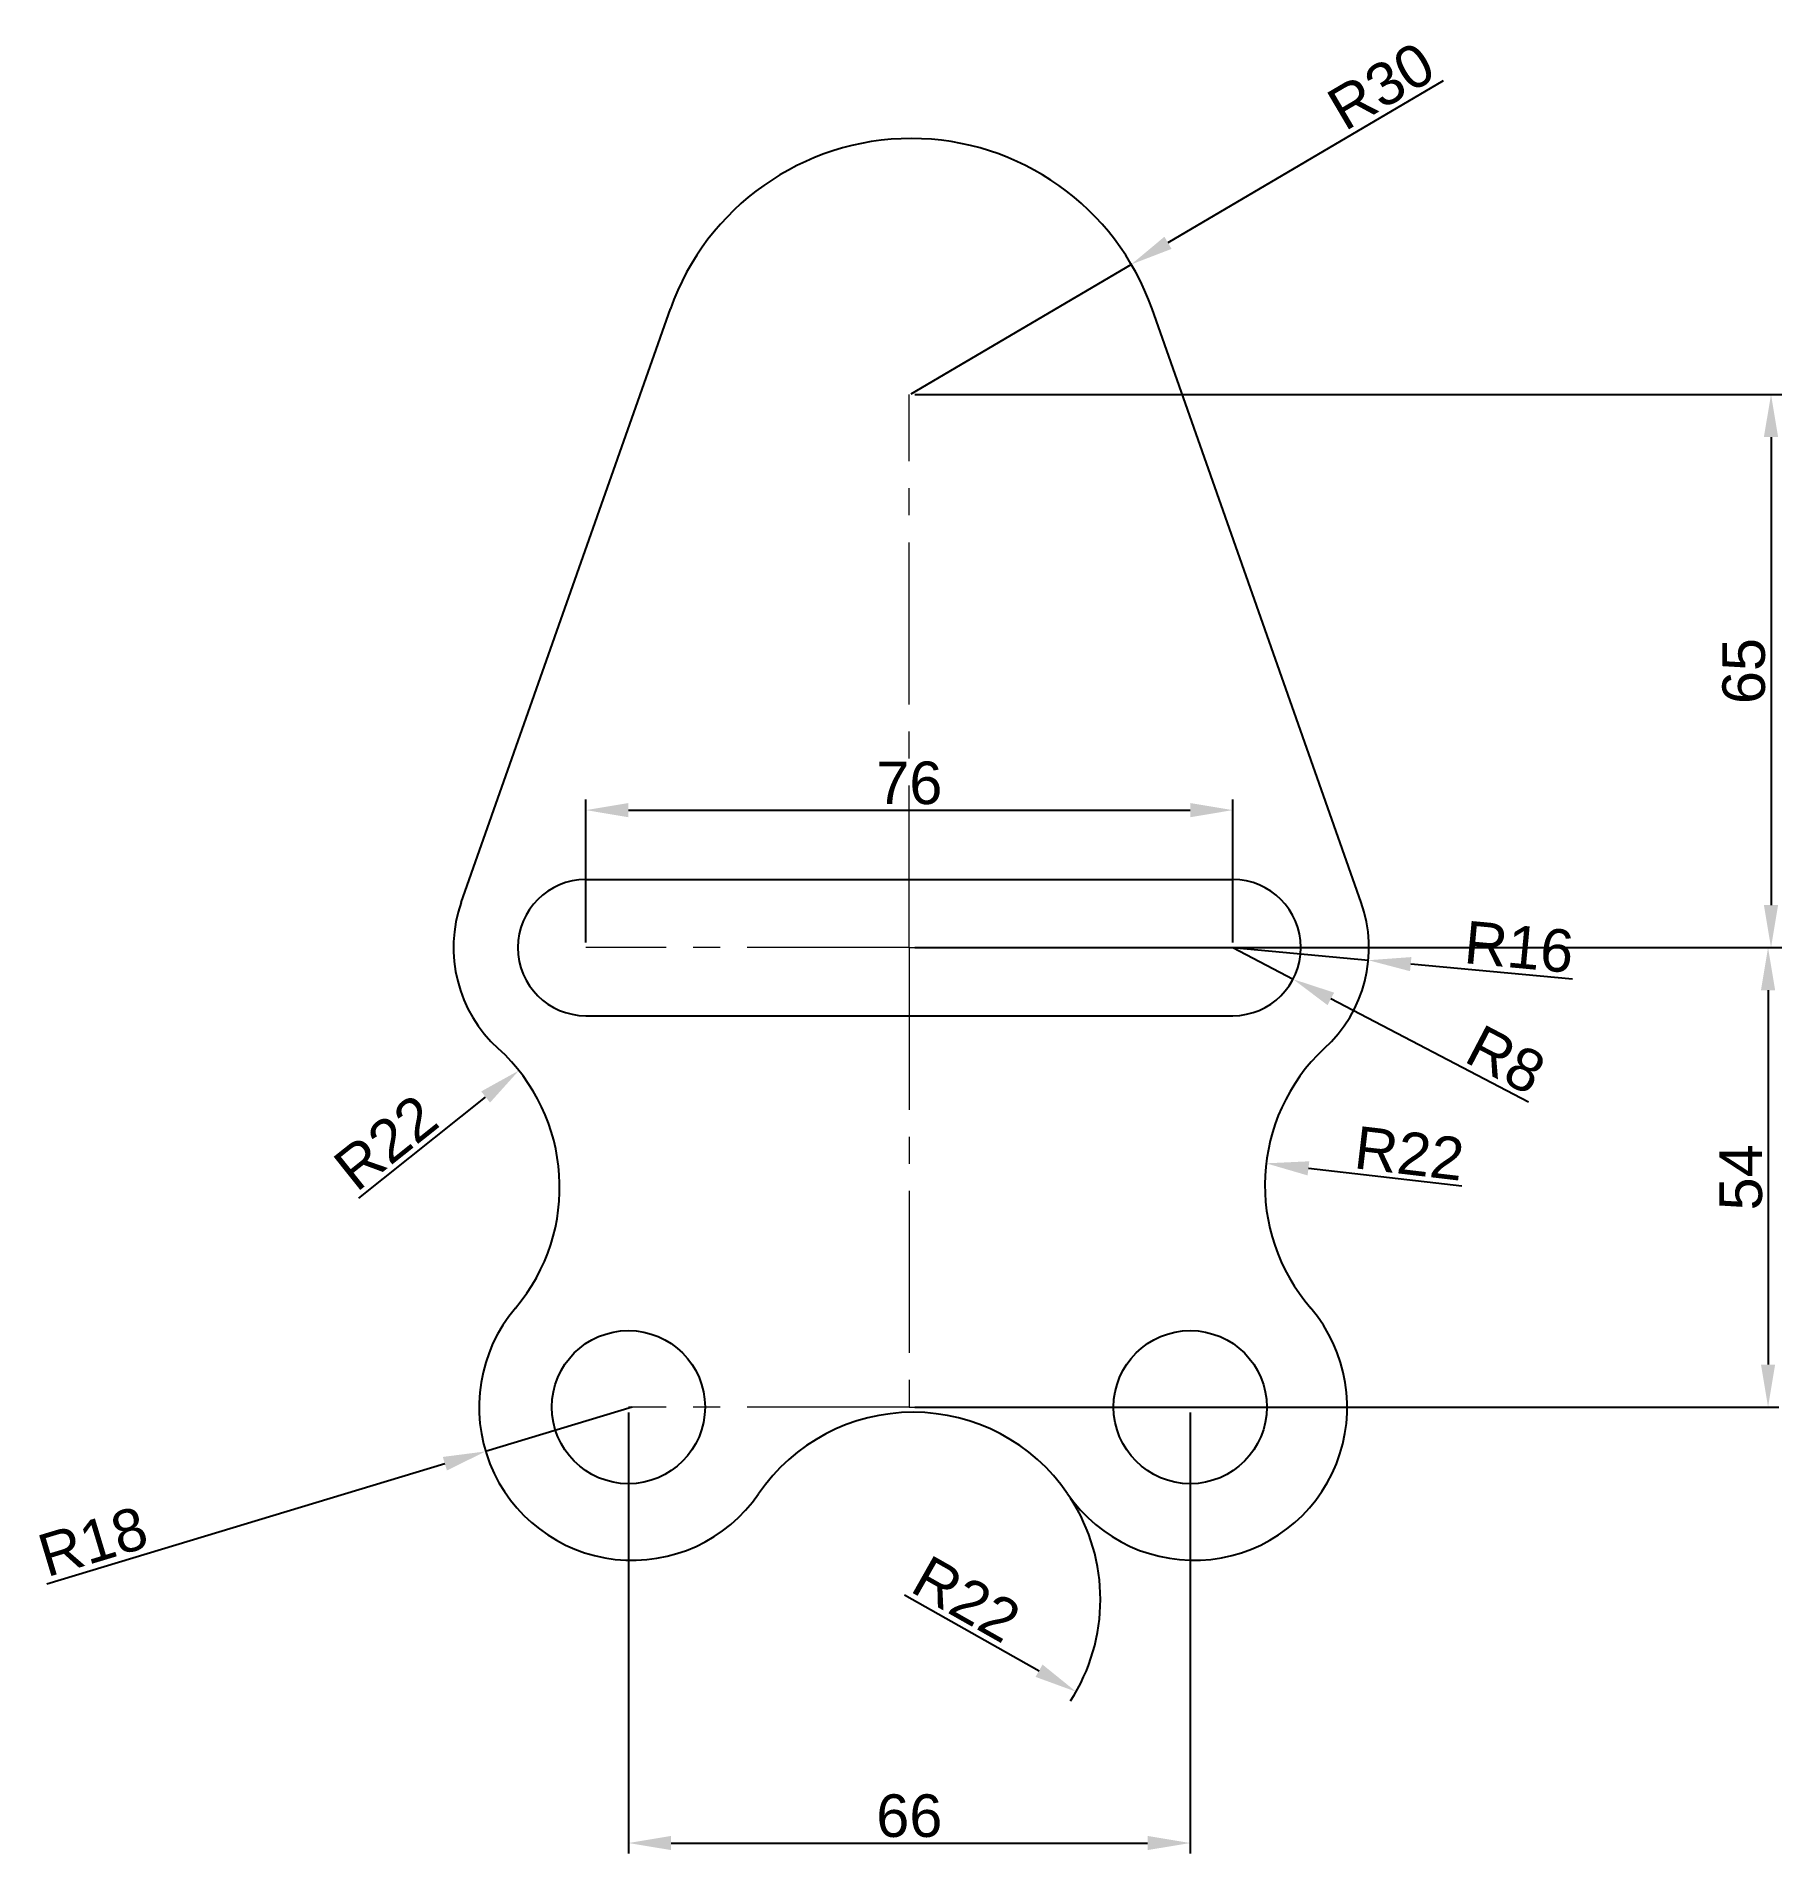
# Model space of a CAD drawing. Header units: millimetres. Extents: x -103 to 102, y -106 to 107.
import ezdxf

# ---------------------------------------------------------------- set-up
doc = ezdxf.new("R2010")
doc.units = ezdxf.units.MM
doc.linetypes.add('CENTER2', pattern=[28.575, 19.05, -3.175, 3.175, -3.175])
doc.layers.add('Layer1', color=7, linetype='CENTER2', lineweight=0)
doc.styles.get("Standard").update_dxf_attribs({"font": 'arial.ttf'})
doc.dimstyles.new('ISO-25', dxfattribs={"dimtxt": 5, "dimasz": 5, "dimexe": 1.25, "dimexo": 0.625, "dimtad": 1, "dimtxsty": 'Standard', "dimcen": 2.5, "dimadec": 0, "dimazin": 0, "dimtfac": 1, "dimtmove": 0, "dimatfit": 3, "dimfxl": 1, "dimarcsym": 0})

# ---------------------------------------------------------------- blocks, each defined once
blk = doc.blocks.new('*D2')
at = {"color": 0, "lineweight": -2, "transparency": 16777216}
for p, q in [((0.63, 65), (102.49, 65)), ((101.24, 60), (101.24, 5)), ((0.63, 0), (102.49, 0))]:
    blk.add_line(p, q, dxfattribs=at)
at = {"color": 0, "transparency": 16777216}
for points in [[(100.4, 60), (102.07, 60), (101.24, 65)], [(100.4, 5), (102.07, 5), (101.24, 0)]]:
    blk.add_solid(points, dxfattribs=at)
at = {"layer": 'Defpoints', "color": 0, "transparency": 16777216}
for p in [(0, 65), (0, 0), (101.24, 0)]:
    blk.add_point(p, dxfattribs=at)
at = {"color": 0, "transparency": 16777216, "insert": (98.06, 32.5), "char_height": 5, "attachment_point": 5, "rotation": 90}
blk.add_mtext('65', dxfattribs=at)
blk = doc.blocks.new('*D3')
at = {"color": 0, "lineweight": -2, "transparency": 16777216}
for p, q in [((0.63, 0), (102.14, 0)), ((100.89, -5), (100.89, -49)), ((0.63, -54), (102.14, -54))]:
    blk.add_line(p, q, dxfattribs=at)
at = {"color": 0, "transparency": 16777216}
for points in [[(100.06, -5), (101.72, -5), (100.89, 0)], [(100.06, -49), (101.72, -49), (100.89, -54)]]:
    blk.add_solid(points, dxfattribs=at)
at = {"layer": 'Defpoints', "color": 0, "transparency": 16777216}
for p in [(0, 0), (0, -54), (100.89, -54)]:
    blk.add_point(p, dxfattribs=at)
at = {"color": 0, "transparency": 16777216, "insert": (97.72, -27), "char_height": 5, "attachment_point": 5, "rotation": 90}
blk.add_mtext('54', dxfattribs=at)
blk = doc.blocks.new('*D4')
at = {"color": 0, "lineweight": -2, "transparency": 16777216}
for p, q in [((-33, -54.62), (-33, -106.47)), ((33, -54.62), (33, -106.47)), ((-28, -105.22), (28, -105.22))]:
    blk.add_line(p, q, dxfattribs=at)
at = {"color": 0, "transparency": 16777216}
for points in [[(-28, -104.39), (-28, -106.05), (-33, -105.22)], [(28, -104.39), (28, -106.05), (33, -105.22)]]:
    blk.add_solid(points, dxfattribs=at)
at = {"layer": 'Defpoints', "color": 0, "transparency": 16777216}
for p in [(-33, -54), (33, -54), (33, -105.22)]:
    blk.add_point(p, dxfattribs=at)
at = {"color": 0, "transparency": 16777216, "insert": (0, -102.04), "char_height": 5, "attachment_point": 5}
blk.add_mtext('66', dxfattribs=at)
blk = doc.blocks.new('*D5')
at = {"color": 0, "lineweight": -2, "transparency": 16777216}
for p, q in [((-38, 0.62), (-38, 17.41)), ((38, 0.62), (38, 17.41)), ((-33, 16.16), (33, 16.16))]:
    blk.add_line(p, q, dxfattribs=at)
at = {"color": 0, "transparency": 16777216}
for points in [[(-33, 16.99), (-33, 15.32), (-38, 16.16)], [(33, 16.99), (33, 15.32), (38, 16.16)]]:
    blk.add_solid(points, dxfattribs=at)
at = {"layer": 'Defpoints', "color": 0, "transparency": 16777216}
for p in [(38, 16.16), (-38, 0), (38, 0)]:
    blk.add_point(p, dxfattribs=at)
at = {"color": 0, "transparency": 16777216, "insert": (0, 19.33), "char_height": 5, "attachment_point": 5}
blk.add_mtext('76', dxfattribs=at)
blk = doc.blocks.new('*D6')
at = {"color": 0, "lineweight": -2, "transparency": 16777216}
blk.add_line((-0.55, -76.04), (15.24, -84.98), dxfattribs=at)
blk.add_arc((0.45, -76.61), 22, 327.2369, 32.7838, dxfattribs=at)
at = {"color": 0, "transparency": 16777216}
blk.add_solid([(15.65, -84.25), (14.83, -85.7), (19.59, -87.44)], dxfattribs=at)
at = {"layer": 'Defpoints', "color": 0, "transparency": 16777216}
for p in [(0.45, -76.61), (19.59, -87.44)]:
    blk.add_point(p, dxfattribs=at)
at = {"color": 0, "transparency": 16777216, "insert": (6.71, -76.55), "char_height": 5, "attachment_point": 5, "rotation": 330.4923}
blk.add_mtext('R22', dxfattribs=at)
blk = doc.blocks.new('*D7')
at = {"color": 0, "lineweight": -2, "transparency": 16777216}
blk.add_line((-64.69, -29.44), (-49.78, -17.56), dxfattribs=at)
at = {"color": 0, "transparency": 16777216}
blk.add_solid([(-50.3, -16.9), (-49.26, -18.21), (-45.87, -14.44)], dxfattribs=at)
at = {"layer": 'Defpoints', "color": 0, "transparency": 16777216}
for p in [(-45.87, -14.44), (-63.08, -28.15)]:
    blk.add_point(p, dxfattribs=at)
at = {"color": 0, "transparency": 16777216, "insert": (-61.51, -22.89), "char_height": 5, "attachment_point": 5, "rotation": 38.5525}
blk.add_mtext('R22', dxfattribs=at)
blk = doc.blocks.new('*D8')
at = {"color": 0, "lineweight": -2, "transparency": 16777216}
blk.add_line((64.91, -28.05), (46.89, -25.94), dxfattribs=at)
at = {"color": 0, "transparency": 16777216}
blk.add_solid([(46.99, -25.11), (46.79, -26.77), (41.93, -25.35)], dxfattribs=at)
at = {"layer": 'Defpoints', "color": 0, "transparency": 16777216}
for p in [(41.93, -25.35), (63.78, -27.92)]:
    blk.add_point(p, dxfattribs=at)
at = {"color": 0, "transparency": 16777216, "insert": (58.75, -24.17), "char_height": 5, "attachment_point": 5, "rotation": 353.3023}
blk.add_mtext('R22', dxfattribs=at)
blk = doc.blocks.new('*D9')
at = {"color": 0, "lineweight": -2, "transparency": 16777216}
for p, q in [((38, 0), (53.93, -1.48)), ((77.92, -3.71), (58.91, -1.94))]:
    blk.add_line(p, q, dxfattribs=at)
at = {"color": 0, "transparency": 16777216}
blk.add_solid([(58.99, -1.11), (58.83, -2.77), (53.93, -1.48)], dxfattribs=at)
at = {"layer": 'Defpoints', "color": 0, "transparency": 16777216}
for p in [(38, 0), (53.93, -1.48)]:
    blk.add_point(p, dxfattribs=at)
at = {"color": 0, "transparency": 16777216, "insert": (71.64, 0.06), "char_height": 5, "attachment_point": 5, "rotation": 354.6882}
blk.add_mtext('R16', dxfattribs=at)
blk = doc.blocks.new('*D10')
at = {"color": 0, "lineweight": -2, "transparency": 16777216}
for p, q in [((38, 0), (45.09, -3.71)), ((72.73, -18.17), (49.52, -6.02))]:
    blk.add_line(p, q, dxfattribs=at)
at = {"color": 0, "transparency": 16777216}
blk.add_solid([(49.91, -5.29), (49.13, -6.76), (45.09, -3.71)], dxfattribs=at)
at = {"layer": 'Defpoints', "color": 0, "transparency": 16777216}
for p in [(38, 0), (45.09, -3.71)]:
    blk.add_point(p, dxfattribs=at)
at = {"color": 0, "transparency": 16777216, "insert": (70.08, -13.19), "char_height": 5, "attachment_point": 5, "rotation": 332.39}
blk.add_mtext('R8', dxfattribs=at)
blk = doc.blocks.new('*D11')
at = {"color": 0, "lineweight": -2, "transparency": 16777216}
for p, q in [((-32.55, -54), (-49.78, -59.2)), ((-101.32, -74.75), (-54.57, -60.64))]:
    blk.add_line(p, q, dxfattribs=at)
at = {"color": 0, "transparency": 16777216}
blk.add_solid([(-54.81, -59.85), (-54.33, -61.44), (-49.78, -59.2)], dxfattribs=at)
at = {"layer": 'Defpoints', "color": 0, "transparency": 16777216}
for p in [(-32.55, -54), (-49.78, -59.2)]:
    blk.add_point(p, dxfattribs=at)
at = {"color": 0, "transparency": 16777216, "insert": (-95.92, -69.8), "char_height": 5, "attachment_point": 5, "rotation": 16.7893}
blk.add_mtext('R18', dxfattribs=at)
blk = doc.blocks.new('*D12')
at = {"color": 0, "lineweight": -2, "transparency": 16777216}
for p, q in [((62.72, 101.84), (30.39, 82.82)), ((0.22, 65.08), (26.08, 80.29))]:
    blk.add_line(p, q, dxfattribs=at)
at = {"color": 0, "transparency": 16777216}
blk.add_solid([(29.97, 83.54), (30.81, 82.11), (26.08, 80.29)], dxfattribs=at)
at = {"layer": 'Defpoints', "color": 0, "transparency": 16777216}
for p in [(26.08, 80.29), (0.22, 65.08)]:
    blk.add_point(p, dxfattribs=at)
at = {"color": 0, "transparency": 16777216, "insert": (55.43, 101.24), "char_height": 5, "attachment_point": 5, "rotation": 30.4659}
blk.add_mtext('R30', dxfattribs=at)

msp = doc.modelspace()

# ---------------------------------------------------------------- linework, layer by layer
for p, q in [((-52.643, 5.318), (-28.071, 75.049)), ((53.091, 5.318), (28.519, 75.049)), ((-38, 8), (38, 8)), ((-38, -8), (38, -8))]:
    msp.add_line(p, q)
for centre in [(-33, -54), (33, -54)]:
    msp.add_circle(centre, 9)
for centre, radius, start, end in [((0.224, 65.079), 30, 19.41131, 160.58869), ((-38, 0), 8, 90, 270), ((38, 0), 8, 270, 90), ((-37.552, 0), 16, 160.58869, 227.79984), ((38, 0), 16, 312.20016, 379.41131), ((-63.078, -28.151), 22, 319.74149, 407.79984), ((63.776, -27.92), 22, 133.08545, 221.04901), ((-32.552, -54), 18, 139.74149, 325.58849), ((33.448, -54), 18, 214.41151, 400.25851), ((0.448, -76.605), 22, 34.41151, 145.58849)]:
    msp.add_arc(centre, radius, start, end)
at = {"layer": 'Layer1'}
for p, q in [((0, 0), (0, 65)), ((0, 0), (-38, 0)), ((0, 0), (38, 0)), ((0, 0), (0, -54)), ((0, -54), (-33, -54)), ((0, -54), (33, -54))]:
    msp.add_line(p, q, dxfattribs=at)

# ---------------------------------------------------------------- dimensions: what is measured, and where the dimension line sits
for center, mpoint, picture, middle in [((0.224, 65.079), (26.082, 80.29), '*D12', (57.04, 98.501)), ((38, 0), (53.931, -1.481), '*D9', (71.351, -3.101)), ((38, 0), (45.089, -3.708), '*D10', (68.603, -16.006)), ((-63.078, -28.151), (-45.873, -14.439), '*D7', (-59.552, -25.341)), ((63.776, -27.92), (41.926, -25.354), '*D8', (58.386, -27.287)), ((-32.552, -54), (-49.785, -59.199), '*D11', (-95, -72.842)), ((0.448, -76.605), (19.594, -87.441), '*D6', (5.171, -79.278))]:
    dim = msp.add_radius_dim(center=center, mpoint=mpoint, dimstyle='ISO-25')
    dim.commit()
    dim.dimension.update_dxf_attribs({"geometry": picture, "text_midpoint": middle, "dimtype": 164})
for base, p1, p2, picture, middle in [((101.237, 0), (0, 65), (0, 0), '*D2', (98.059, 32.5)), ((100.889, -54), (0, 0), (0, -54), '*D3', (97.722, -27))]:
    dim = msp.add_linear_dim(base=base, p1=p1, p2=p2, angle=90, dimstyle='ISO-25')
    dim.commit()
    dim.dimension.update_dxf_attribs({"geometry": picture, "text_midpoint": middle})
for base, p1, p2, picture, middle in [((38, 16.157), (-38, 0), (38, 0), '*D5', (0, 19.335)), ((33, -105.22), (-33, -54), (33, -54), '*D4', (0, -102.042))]:
    dim = msp.add_linear_dim(base=base, p1=p1, p2=p2, dimstyle='ISO-25')
    dim.commit()
    dim.dimension.update_dxf_attribs({"geometry": picture, "text_midpoint": middle})

doc.saveas('drawing.dxf')
